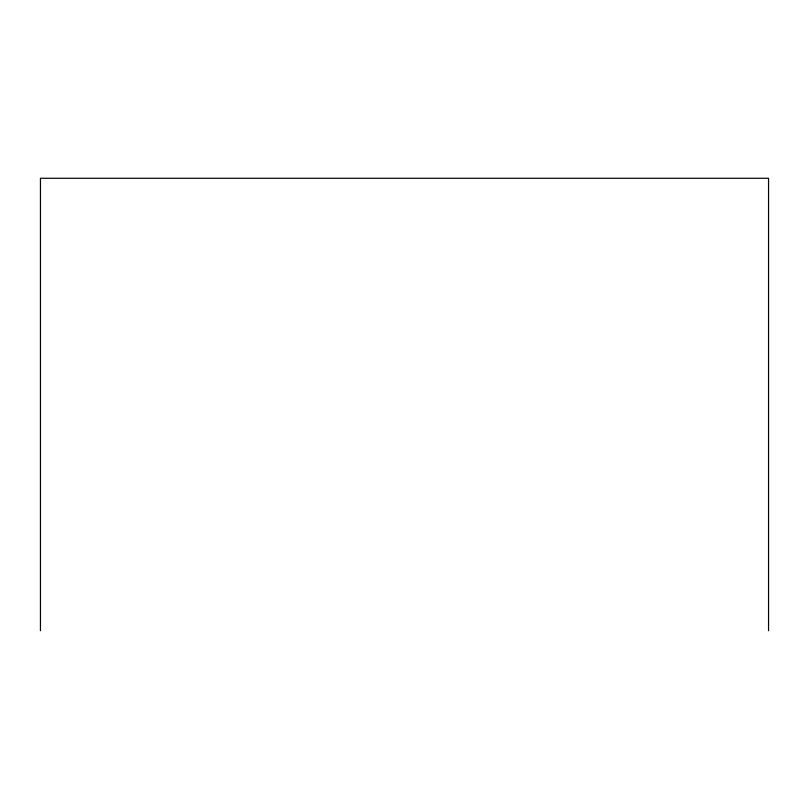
<?xml version="1.0" encoding="UTF-8"?>
<svg xmlns="http://www.w3.org/2000/svg" width="809" height="809" viewBox="0 0 809 809"><rect width="100%" height="100%" fill="white"/><g stroke="black" fill="none" stroke-linecap="round" stroke-linejoin="round"><path stroke-width="1.21" d="M768.55 630.727L768.55 178.273L40.45 178.273L40.45 630.727"/></g></svg>
